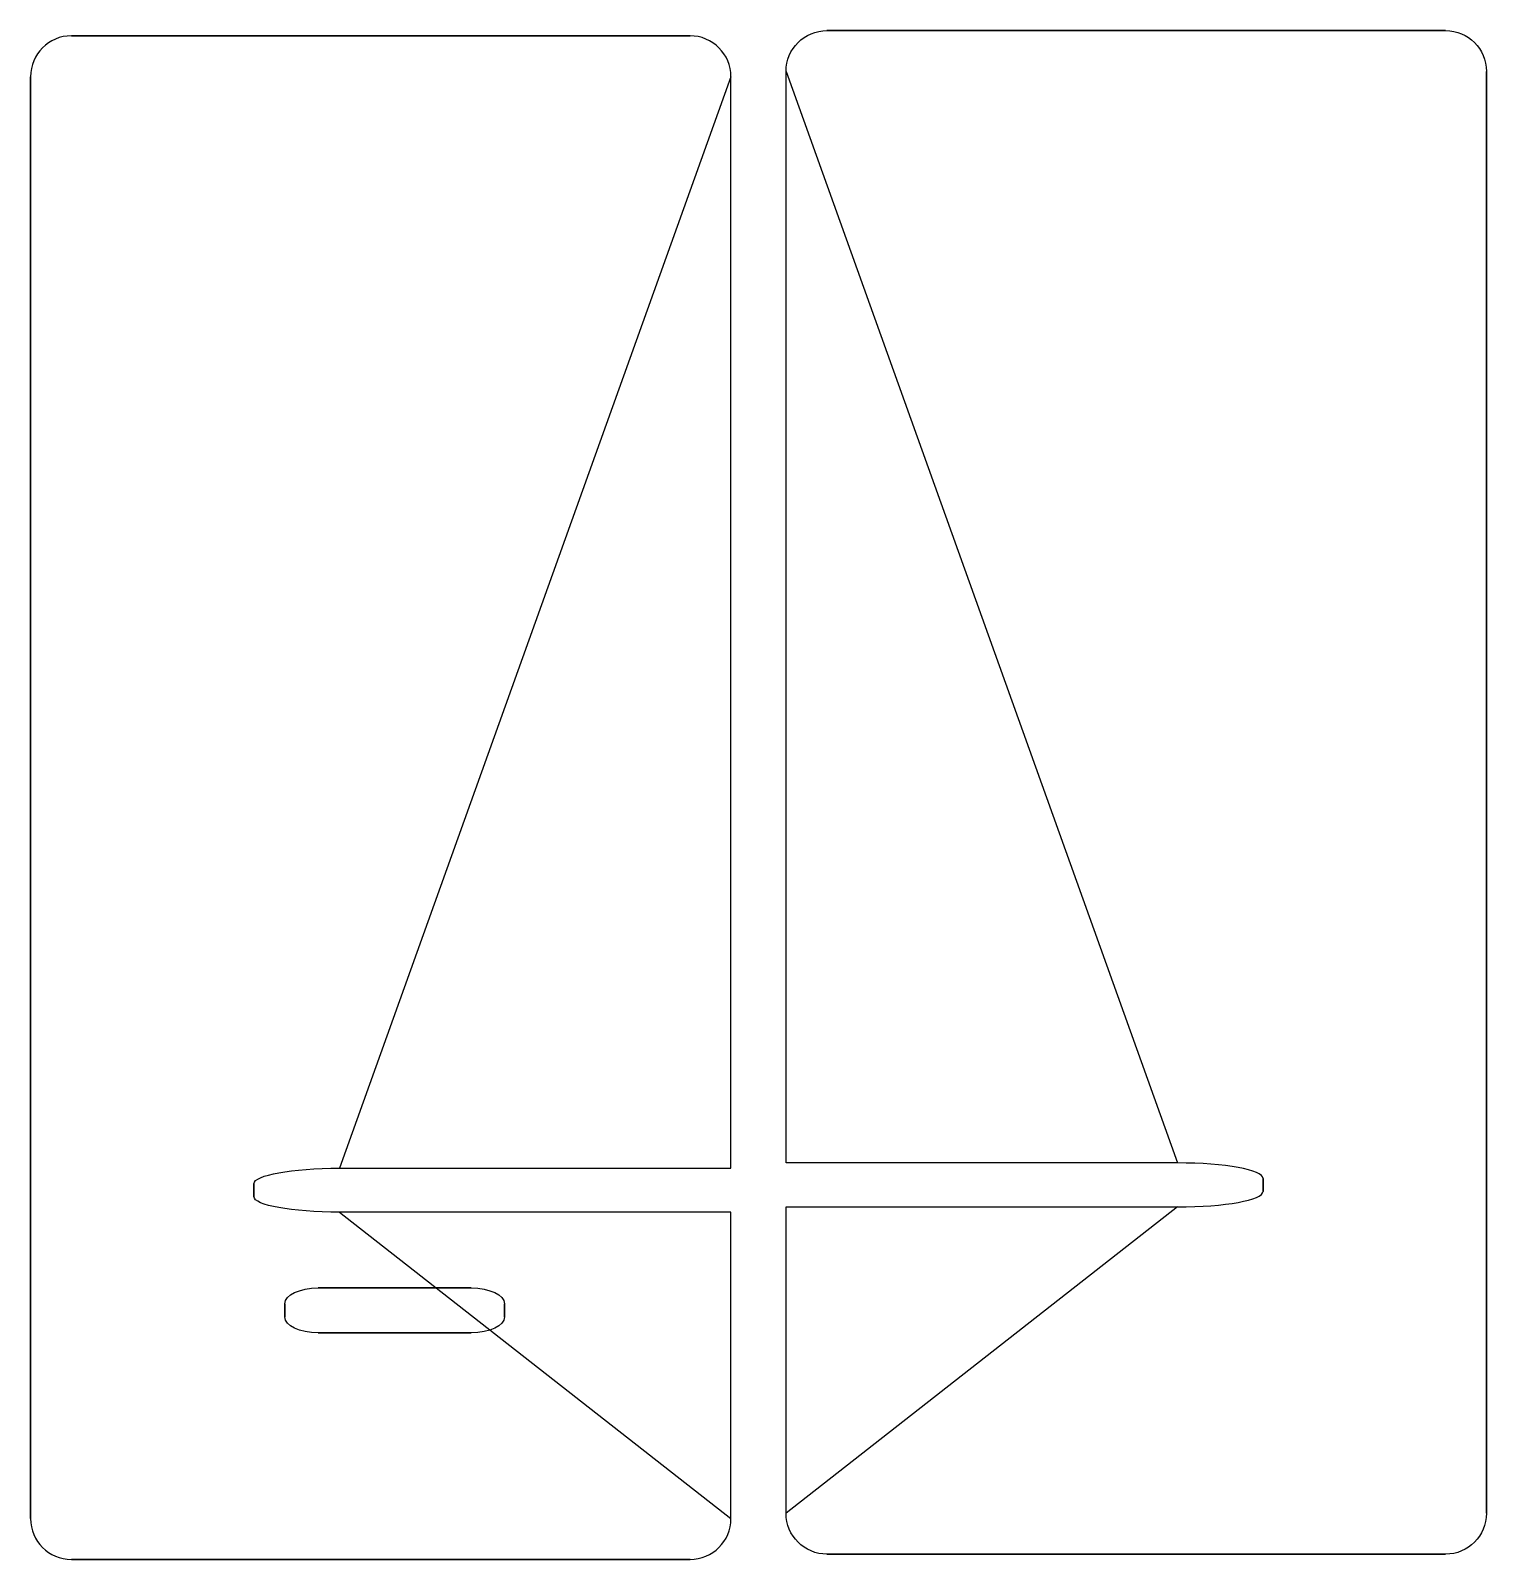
# Model space of a CAD drawing. Extents: x 0 to 157, y 0 to 165.
import ezdxf

# ---------------------------------------------------------------- set-up
doc = ezdxf.new("R2010")
doc.units = 0
doc.layers.add('Capa_1', color=7, linetype='CONTINUOUS')

msp = doc.modelspace()

# ---------------------------------------------------------------- linework, layer by layer
at = {"layer": 'Capa_1', "color": 7}
for points in [[(86.276276, 165.370712), (153.04829, 165.370712), (153.04829, 165.370712)], [(71.486068, 164.806267), (4.714054, 164.806267), (4.714054, 164.806267)], [(0.293858, 160.386622), (0.293858, 4.714058)], [(33.644036, 42.537898), (75.906263, 42.537898), (75.906263, 160.386622)], [(124.118308, 43.102342), (81.85608, 43.102342), (81.85608, 160.951067)], [(157.468485, 160.951067), (157.468485, 5.278502)], [(133.357778, 40.030971), (133.357778, 41.42224)], [(24.404566, 39.466527), (24.404566, 40.857795)], [(81.85608, 5.278502), (81.85608, 38.351419), (124.118308, 38.351419)], [(75.906263, 4.714058), (75.906263, 37.786975), (33.644036, 37.786975)], [(31.344365, 29.601427), (47.86043, 29.601427)], [(31.344365, 29.601427), (31.344365, 29.601427)], [(27.745481, 26.471077), (27.745481, 27.889354)], [(51.459313, 27.889354), (51.459313, 26.471077)], [(47.86043, 24.758451), (31.344365, 24.758451)], [(4.714054, 0.293862), (71.486068, 0.293862)], [(153.04829, 0.858307), (86.276276, 0.858307)]]:
    msp.add_lwpolyline(points, close=True, dxfattribs=at)
for points in [[(81.85608, 160.951067), (81.85608, 163.399745), (83.8276, 165.370712), (86.276276, 165.370712)], [(153.04829, 165.370712), (155.496968, 165.370712), (157.468485, 163.399745), (157.468485, 160.951067)], [(4.714054, 164.806267), (2.265375, 164.806267), (0.293858, 162.835301), (0.293858, 160.386622)], [(75.906263, 160.386622), (75.906263, 162.835301), (73.934743, 164.806267), (71.486068, 164.806267)], [(133.357778, 41.42224), (133.357778, 42.352946), (129.236879, 43.102342), (124.118308, 43.102342)], [(24.404566, 40.857795), (24.404566, 41.788502), (28.525464, 42.537898), (33.644036, 42.537898)], [(124.118308, 38.351419), (129.236879, 38.351419), (133.357778, 39.100265), (133.357778, 40.030971)], [(33.644036, 37.786975), (28.525464, 37.786975), (24.404566, 38.53582), (24.404566, 39.466527)], [(27.745481, 27.889354), (27.745481, 28.838092), (29.350408, 29.601427), (31.344365, 29.601427)], [(47.86043, 29.601427), (49.854386, 29.601427), (51.459313, 28.838092), (51.459313, 27.889354)], [(31.344365, 24.758451), (29.350408, 24.758451), (27.745481, 25.522336), (27.745481, 26.471077)], [(51.459313, 26.471077), (51.459313, 25.522336), (49.854386, 24.758451), (47.86043, 24.758451)], [(86.276276, 0.858307), (83.8276, 0.858307), (81.85608, 2.829824), (81.85608, 5.278502)], [(157.468485, 5.278502), (157.468485, 2.829824), (155.496968, 0.858307), (153.04829, 0.858307)], [(0.293858, 4.714058), (0.293858, 2.265379), (2.265375, 0.293862), (4.714054, 0.293862)], [(71.486068, 0.293862), (73.934743, 0.293862), (75.906263, 2.265379), (75.906263, 4.714058)]]:
    msp.add_open_spline(points, degree=3, dxfattribs=at)

doc.saveas('drawing.dxf')
